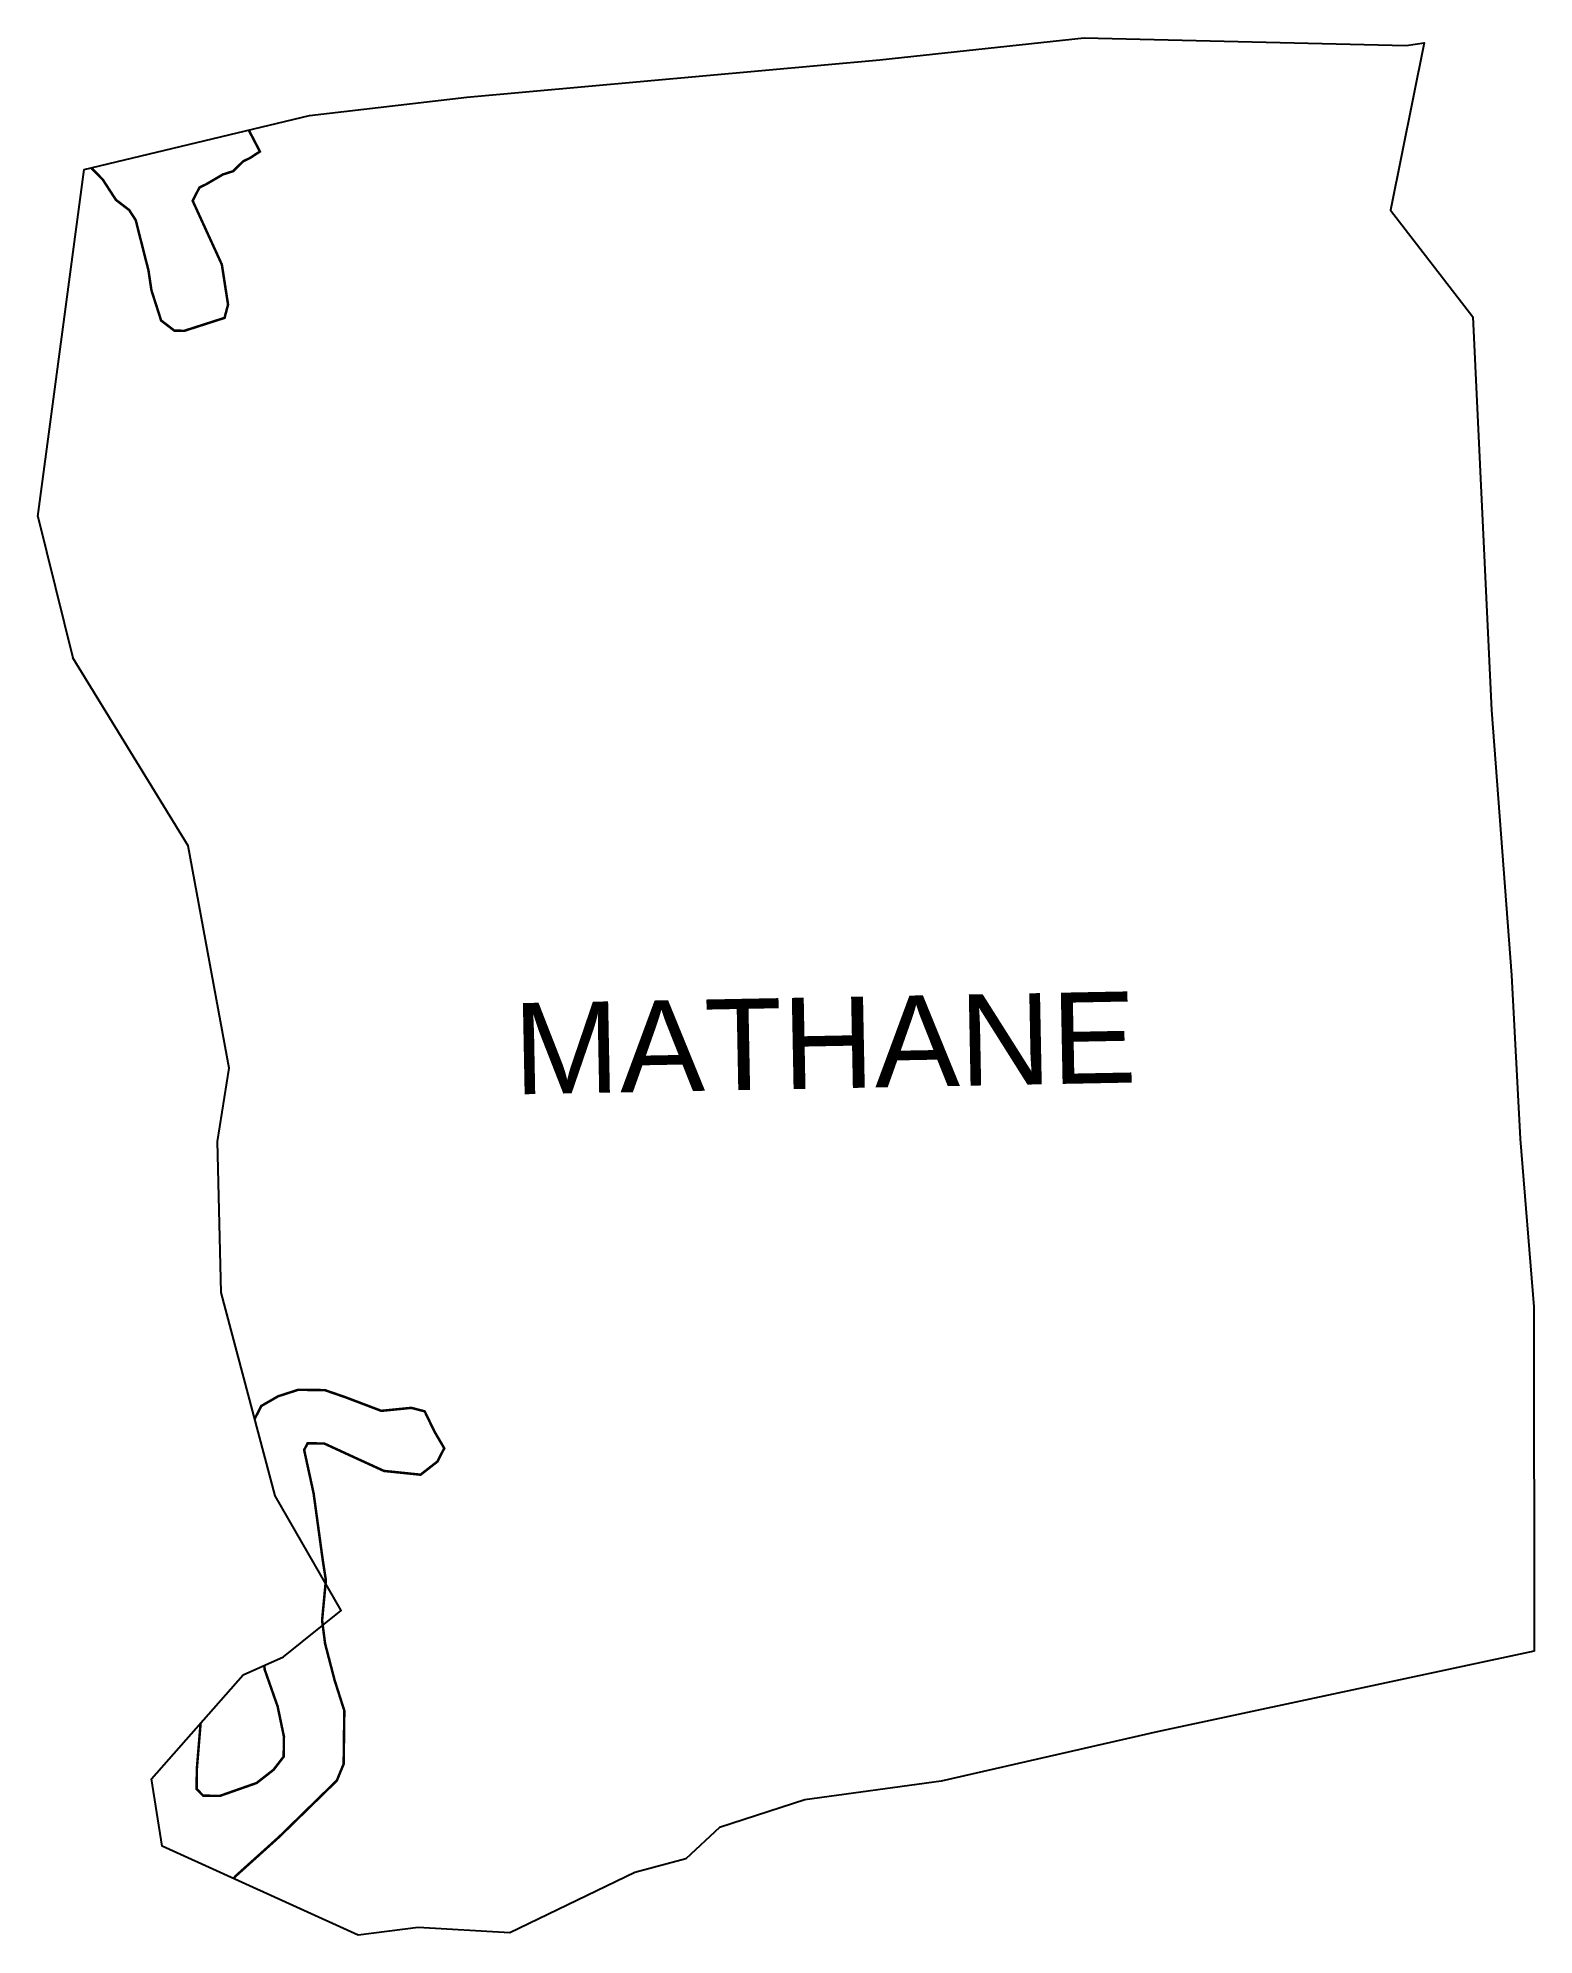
# Model space of a CAD drawing. Header units: metres. Extents: x 260857 to 262640, y 2162896 to 2165157.
import ezdxf

# ---------------------------------------------------------------- set-up
doc = ezdxf.new("R2010")
doc.units = ezdxf.units.M
for name, color, linetype in [('HAZARDS LINE', 1, 'Continuous'), ('village', 3, 'Continuous'), ('VILLAGE NAME', 250, 'Continuous')]:
    doc.layers.add(name, color=color, linetype=linetype)
doc.styles.get("Standard").update_dxf_attribs({"font": 'simplex.shx'})

msp = doc.modelspace()

# ---------------------------------------------------------------- linework, layer by layer
at = {"color": 3, "flags": 128}
msp.add_lwpolyline([(260856.6, 2164586.6), (260898.2, 2164418.4)], dxfattribs=at)
at = {"layer": 'HAZARDS LINE', "lineweight": 18}
for points in [[(261107.8, 2165047.5, 2.98, 2.98, 0), (261121.2, 2165021.8, 2.98, 2.98, 0), (261109.2, 2165014, 2.98, 2.98, 0), (261101.2, 2165010.1, 2.98, 2.98, 0), (261089.1, 2164998.3, 2.98, 2.98, 0), (261077.1, 2164994.5, 2.98, 2.98, 0), (261057.1, 2164982.8, 2.98, 2.98, 0), (261049.1, 2164978.9, 2.98, 2.98, 0), (261041, 2164963.1, 2.98, 2.98, 0), (261075.8, 2164887.1, 2.98, 2.98, 0), (261083.2, 2164839.3, 2.98, 2.98, 0), (261079, 2164823.5, 2.98, 2.98, 0), (261031.1, 2164808.1, 2.98, 2.98, 0), (261019.2, 2164808.3, 2.98, 2.98, 0), (261003.4, 2164820.4, 2.98, 2.98, 0), (260991.9, 2164856.3, 2.98, 2.98, 0), (260988.3, 2164880.2, 2.98, 2.98, 0), (260973.1, 2164940.1, 2.98, 2.98, 0), (260965.3, 2164952.1, 2.98, 2.98, 0), (260949.5, 2164964.2, 2.98, 2.98, 0), (260933.9, 2164988.3, 2.98, 2.98, 0), (260920.2, 2165002.3, 2.98, 2.98, 0)], [(261115, 2163511.1, 2.98, 2.98, 0), (261122.8, 2163526.4, 2.98, 2.98, 0), (261142.9, 2163538, 2.98, 2.98, 0), (261166.8, 2163545.7, 2.98, 2.98, 0), (261198.6, 2163545.3, 2.98, 2.98, 0), (261222.4, 2163537.1, 2.98, 2.98, 0), (261265.9, 2163520.6, 2.98, 2.98, 0), (261301.7, 2163524.2, 2.98, 2.98, 0), (261317.6, 2163520, 2.98, 2.98, 0), (261329.2, 2163496, 2.98, 2.98, 0), (261340.9, 2163476, 2.98, 2.98, 0), (261332.8, 2163460.2, 2.98, 2.98, 0), (261312.7, 2163444.5, 2.98, 2.98, 0), (261269, 2163449, 2.98, 2.98, 0), (261233.4, 2163465.3, 2.98, 2.98, 0), (261197.8, 2163481.7, 2.98, 2.98, 0), (261178, 2163481.9, 2.98, 2.98, 0), (261173.9, 2163474, 2.98, 2.98, 0), (261185.2, 2163422.2, 2.98, 2.98, 0), (261196.1, 2163342.5, 2.98, 2.98, 0), (261199.8, 2163318.6, 2.98, 2.98, 0), (261195.3, 2163270.9, 2.98, 2.98, 0), (261198.9, 2163243, 2.98, 2.98, 0), (261210.3, 2163199.2, 2.98, 2.98, 0), (261221.8, 2163163.2, 2.98, 2.98, 0), (261221.4, 2163131.4, 2.98, 2.98, 0), (261221, 2163099.6, 2.98, 2.98, 0), (261212.8, 2163079.8, 2.98, 2.98, 0), (261192.7, 2163060.2, 2.98, 2.98, 0), (261144.4, 2163013, 2.98, 2.98, 0), (261092.1, 2162965.9, 2.98, 2.98, 0), (261089.8, 2162963.1, 2.98, 2.98, 0)], [(261050.5, 2163148.5, 2.98, 2.98, 0), (261046, 2163093.8, 2.98, 2.98, 0), (261045.7, 2163069.9, 2.98, 2.98, 0), (261053.5, 2163061.9, 2.98, 2.98, 0), (261073.4, 2163061.6, 2.98, 2.98, 0), (261117.3, 2163077, 2.98, 2.98, 0), (261137.4, 2163092.7, 2.98, 2.98, 0), (261149.5, 2163108.4, 2.98, 2.98, 0), (261149.8, 2163132.3, 2.98, 2.98, 0), (261142.3, 2163168.2, 2.98, 2.98, 0), (261126.9, 2163212.1, 2.98, 2.98, 0), (261126.3, 2163217.1, 2.98, 2.98, 0)]]:
    msp.add_lwpolyline(points, format="xyseb", dxfattribs=at)
at = {"layer": 'village', "color": 3, "true_color": 0x00ff00}
for points in [[(260856.6, 2164586.6, 0), (260911.8, 2165000.3, 0), (261180.1, 2165064.9, 0), (261367.7, 2165086.8, 0), (261860.1, 2165131.1, 0), (262103.8, 2165157.2, 0), (262487.4, 2165148.3, 0), (262508.8, 2165151.3, 0), (262468.8, 2164952, 0), (262566.9, 2164824.9, 0), (262589.2, 2164356, 0), (262612.9, 2164040.1, 0), (262623.5, 2163845, 0), (262639.7, 2163644.8, 0), (262640, 2163234.1, 0)], [(262640, 2163234.1, 0), (262190.7, 2163137.9, 0), (261933.1, 2163079.3, 0), (261770.7, 2163056.8, 0), (261669.2, 2163023.8, 0), (261628.8, 2162986.7, 0), (261567.9, 2162970.4, 0), (261418.9, 2162898.5, 0), (261309.9, 2162904.9, 0), (261238.3, 2162895.7, 0), (261004.6, 2163001.7, 0), (260992, 2163082.1, 0), (261101.1, 2163205.8, 0), (261149.2, 2163227.3, 0), (261218.2, 2163282.7, 0), (261139.5, 2163419.2, 0), (261074.8, 2163661.6, 0), (261070.8, 2163841.7, 0), (261084.5, 2163929, 0), (261035.7, 2164194.3, 0), (260898.2, 2164418.4, 0)]]:
    msp.add_polyline3d(points, dxfattribs=at)

# ---------------------------------------------------------------- texts
at = {"layer": 'VILLAGE NAME', "insert": (261422.2, 2164006.5), "char_height": 108.748, "attachment_point": 1, "rotation": 1.1028}
msp.add_mtext_dynamic_manual_height_columns('{\\fArial|b0|i0|c0|p34;MATHANE}', width=726.929, gutter_width=543.7, heights=[0], dxfattribs=at)

doc.saveas('drawing.dxf')
